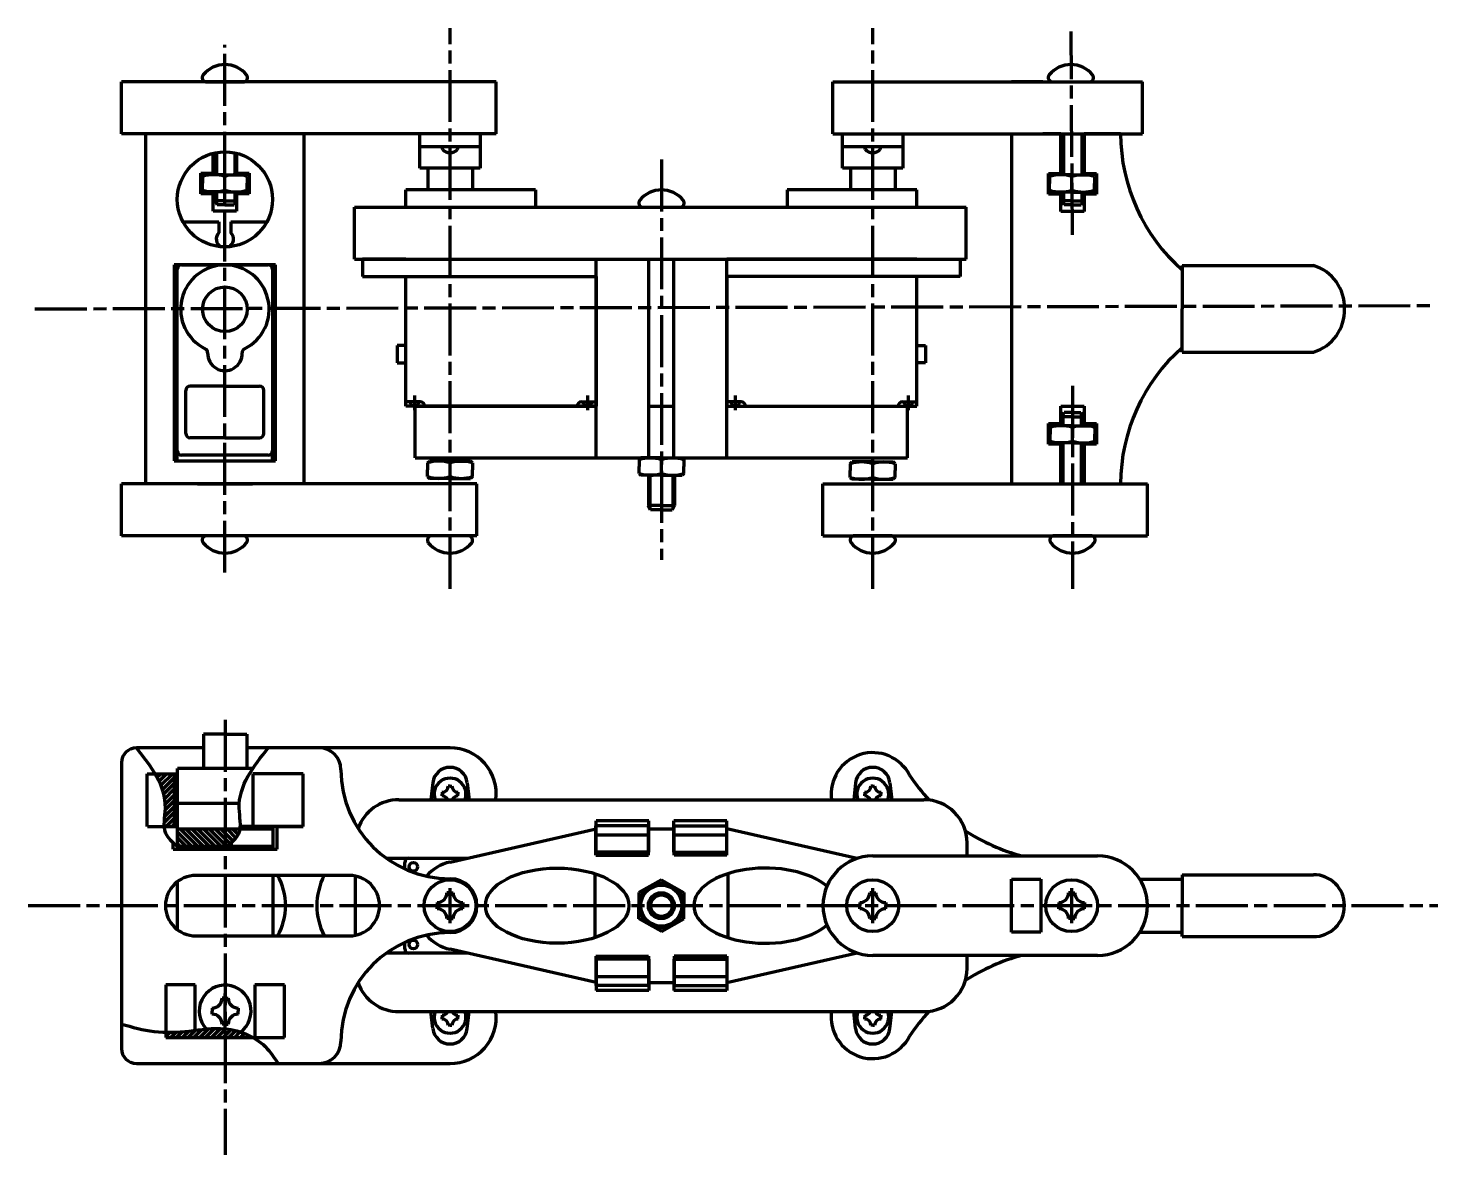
# Model space of a CAD drawing. Header units: millimetres. Extents: x 0 to 5528, y 0 to 1574.
# Drawn here: x 3466.1 to 3792, y 788.1 to 1048.7 of the extents above; entities that cross this region are included whole.
import ezdxf

# ---------------------------------------------------------------- set-up
doc = ezdxf.new("R2010")
doc.units = ezdxf.units.MM
doc.linetypes.add('AM_ISO08W050', pattern=[18, 12, -1.5, 3, -1.5])
doc.layers.get('0').update_dxf_attribs({"lineweight": 60})
for name, color, linetype, lineweight in [('0.3', 130, 'Continuous', 30), ('0.6', 255, 'Continuous', 60), ('Осевые', 10, 'AM_ISO08W050', 60)]:
    doc.layers.add(name, color=color, linetype=linetype, lineweight=lineweight)
pattern_1 = [(45, (1586.5168, 742.7841), (-0.6735192, 0.6735192), [])]

msp = doc.modelspace()

# ---------------------------------------------------------------- hatches: boundary and pattern name
at = {"layer": '0.3', "lineweight": 100}
h = msp.add_hatch(dxfattribs=at)
h.set_pattern_fill('ANSI31', color=256, scale=0.3)
h.set_pattern_definition(pattern_1)
edge = h.paths.add_edge_path()
edge.add_line((3499.848, 876.223), (3495.429, 876.223))
edge.add_spline(control_points=[(3495.429, 876.223), (3496.888, 873.764), (3498.342, 869.898), (3497.455, 865.363), (3497.537, 864.023)], knot_values=[5.7825534, 5.7825534, 5.7825534, 5.7825534, 14.199951, 18.3155571, 18.3155571, 18.3155571, 18.3155571], degree=3, periodic=0)
edge.add_line((3497.537, 864.023), (3499.848, 864.023))
edge.add_line((3499.848, 864.023), (3499.848, 876.223))
h = msp.add_hatch(dxfattribs=at)
h.set_pattern_fill('ANSI31', color=256, scale=0.3, angle=90)
h.set_pattern_definition([(135, (1586.5168, 742.7841), (-0.6735192, -0.6735192), [])])
h.paths.add_polyline_path([(3511.599, 863.415), (3500.599, 863.415), (3500.599, 859.415), (3511.599, 859.415)])
edge = h.paths.add_edge_path()
edge.add_spline(control_points=[(3512.999, 860.235), (3513.753, 860.911), (3514.66, 861.885), (3514.982, 863.08), (3515.037, 863.415)], knot_values=[1.186673, 1.186673, 1.186673, 1.186673, 4.0788454, 5.148527, 5.148527, 5.148527, 5.148527], degree=3, periodic=0)
edge.add_line((3515.037, 863.415), (3511.599, 863.415))
edge.add_line((3511.599, 863.415), (3511.599, 859.415))
edge.add_line((3511.599, 859.415), (3512.041, 859.415))
edge.add_spline(control_points=[(3512.041, 859.415), (3512.366, 859.687), (3512.69, 859.958), (3512.999, 860.235)], knot_values=[0, 0, 0, 0, 1.186673, 1.186673, 1.186673, 1.186673], degree=3, periodic=0)
h = msp.add_hatch(dxfattribs=at)
h.set_pattern_fill('ANSI31', color=256, scale=0.3)
h.set_pattern_definition(pattern_1)
edge = h.paths.add_edge_path()
edge.add_spline(control_points=[(3511.599, 817.241), (3510.144, 817.382), (3508.701, 817.317), (3507.26, 817.18)], knot_values=[19.8268838, 19.8268838, 19.8268838, 19.8268838, 24.1697093, 24.1697093, 24.1697093, 24.1697093], degree=3, periodic=0)
edge.add_spline(control_points=[(3507.26, 817.18), (3506.406, 817.098), (3505.554, 816.991), (3504.699, 816.886)], knot_values=[17.2557079, 17.2557079, 17.2557079, 17.2557079, 19.8268838, 19.8268838, 19.8268838, 19.8268838], degree=3, periodic=0)
edge.add_spline(control_points=[(3504.699, 816.886), (3504.22, 816.828), (3501.961, 816.554), (3499.681, 816.403), (3497.899, 816.437)], knot_values=[10.4660207, 10.4660207, 10.4660207, 10.4660207, 11.9090724, 17.2557079, 17.2557079, 17.2557079, 17.2557079], degree=3, periodic=0)
edge.add_line((3497.899, 816.437), (3497.899, 815.223))
edge.add_line((3497.899, 815.223), (3504.699, 815.223))
edge.add_line((3504.699, 815.223), (3511.599, 815.223))
edge.add_line((3511.599, 815.223), (3511.599, 817.241))
edge = h.paths.add_edge_path()
edge.add_spline(control_points=[(3518.028, 815.223), (3517.119, 815.737), (3516.15, 816.16), (3515.153, 816.489)], knot_values=[27.7266872, 27.7266872, 27.7266872, 27.7266872, 30.78046, 30.78046, 30.78046, 30.78046], degree=3, periodic=0)
edge.add_spline(control_points=[(3515.153, 816.489), (3513.992, 816.872), (3512.791, 817.126), (3511.599, 817.241)], knot_values=[24.1697093, 24.1697093, 24.1697093, 24.1697093, 27.7266872, 27.7266872, 27.7266872, 27.7266872], degree=3, periodic=0)
edge.add_line((3511.599, 817.241), (3511.599, 815.223))
edge.add_line((3511.599, 815.223), (3518.028, 815.223))

# ---------------------------------------------------------------- linework, layer by layer
at = {"color": 7, "linetype": 'Continuous', "lineweight": 100}
for p, q in [((3597.368, 949.296), (3597.368, 995.296)), ((3609.568, 949.296), (3609.568, 995.296)), ((3615.368, 949.296), (3615.368, 995.296)), ((3627.568, 949.296), (3627.568, 995.296)), ((3529.607, 876.223), (3518.007, 876.223)), ((3518.007, 876.223), (3518.007, 864.023)), ((3529.607, 864.023), (3529.607, 876.223)), ((3518.007, 864.023), (3515.104, 864.023)), ((3523.615, 858.823), (3523.615, 864.023)), ((3523.615, 864.023), (3529.607, 864.023)), ((3609.569, 865.323), (3597.369, 865.323)), ((3627.569, 865.323), (3615.369, 865.323)), ((3597.369, 858.123), (3597.369, 862.123)), ((3499.583, 858.823), (3523.615, 858.823)), ((3609.569, 826.123), (3597.369, 826.123)), ((3627.569, 826.123), (3615.369, 826.123))]:
    msp.add_line(p, q, dxfattribs=at)
at = {"layer": '0.3', "lineweight": 100}
for p, q in [((3705.42, 1024.296), (3705.425, 1014.814)), ((3709.667, 1024.296), (3709.667, 1014.814)), ((3509.597, 1019.941), (3509.6, 1014.814)), ((3513.842, 1019.873), (3513.842, 1014.814)), ((3509.602, 1010.814), (3509.603, 1008.165)), ((3513.842, 1010.814), (3513.842, 1008.131)), ((3705.428, 1010.814), (3705.429, 1008.165)), ((3709.667, 1010.814), (3709.667, 1008.131)), ((3705.407, 956.778), (3705.408, 959.428)), ((3709.646, 956.778), (3709.646, 959.461)), ((3705.399, 943.296), (3705.404, 952.778)), ((3709.646, 943.296), (3709.646, 952.778)), ((3609.805, 945.296), (3609.831, 937.614)), ((3615.148, 945.296), (3615.148, 937.614))]:
    msp.add_line(p, q, dxfattribs=at)
at = {"layer": '0.6', "lineweight": 100}
for p, q in [((3574.298, 1036.296), (3487.638, 1036.296)), ((3507.305, 1036.296), (3515.79, 1036.296)), ((3652.137, 1036.296), (3723.737, 1036.296)), ((3657.095, 1036.296), (3665.58, 1036.296)), ((3702.929, 1036.296), (3711.415, 1036.296)), ((3574.298, 1024.296), (3487.638, 1024.296)), ((3556.598, 1016.296), (3556.598, 1024.296)), ((3570.598, 1024.296), (3570.598, 1016.296)), ((3570.598, 1024.296), (3570.598, 1021.296)), ((3652.137, 1024.296), (3723.737, 1024.296)), ((3654.338, 1016.296), (3654.338, 1024.296)), ((3654.338, 1024.296), (3668.338, 1024.296)), ((3668.338, 1024.296), (3668.338, 1016.296)), ((3668.338, 1024.296), (3668.338, 1021.296)), ((3705.104, 1024.296), (3705.104, 1014.814)), ((3710.008, 1024.296), (3710.008, 1014.814)), ((3570.598, 1021.296), (3556.598, 1021.296)), ((3565.083, 1021.296), (3562.112, 1021.296)), ((3668.338, 1021.296), (3654.338, 1021.296)), ((3662.823, 1021.296), (3659.852, 1021.296)), ((3509.279, 1019.879), (3509.279, 1014.814)), ((3514.183, 1019.795), (3514.183, 1014.814)), ((3506.364, 1014.428), (3506.79, 1014.828)), ((3506.364, 1014.428), (3506.364, 1012.828)), ((3511.548, 1014.828), (3506.79, 1014.828)), ((3511.548, 1014.828), (3516.305, 1014.828)), ((3511.548, 1011.228), (3511.548, 1014.428)), ((3516.732, 1014.428), (3516.305, 1014.828)), ((3516.732, 1014.428), (3516.732, 1012.828)), ((3570.598, 1016.296), (3556.598, 1016.296)), ((3558.434, 1016.296), (3558.434, 1011.296)), ((3568.762, 1016.296), (3568.762, 1011.296)), ((3668.338, 1016.296), (3654.338, 1016.296)), ((3656.174, 1016.296), (3656.174, 1011.296)), ((3666.502, 1016.296), (3666.502, 1011.296)), ((3702.221, 1014.414), (3702.647, 1014.814)), ((3702.221, 1014.414), (3702.221, 1012.814)), ((3707.405, 1014.814), (3702.647, 1014.814)), ((3707.405, 1014.814), (3712.163, 1014.814)), ((3707.405, 1011.214), (3707.405, 1014.414)), ((3712.589, 1014.414), (3712.163, 1014.814)), ((3712.589, 1014.414), (3712.589, 1012.814)), ((3506.364, 1011.228), (3506.364, 1012.828)), ((3506.364, 1011.228), (3506.79, 1010.828)), ((3511.548, 1010.828), (3506.79, 1010.828)), ((3509.279, 1010.814), (3509.279, 1008.814)), ((3511.548, 1010.828), (3516.305, 1010.828)), ((3514.183, 1010.814), (3514.183, 1008.814)), ((3514.183, 1010.814), (3514.183, 1008.814)), ((3516.732, 1011.228), (3516.305, 1010.828)), ((3516.732, 1011.228), (3516.732, 1012.828)), ((3553.368, 1007.296), (3553.368, 1011.296)), ((3583.368, 1011.296), (3553.368, 1011.296)), ((3583.368, 1011.296), (3583.368, 1007.296)), ((3671.568, 1011.296), (3641.568, 1011.296)), ((3641.568, 1011.296), (3641.568, 1007.296)), ((3671.568, 1007.296), (3671.568, 1011.296)), ((3702.221, 1011.214), (3702.221, 1012.814)), ((3702.221, 1011.214), (3702.647, 1010.814)), ((3707.405, 1010.814), (3702.647, 1010.814)), ((3705.104, 1010.814), (3705.104, 1008.814)), ((3707.405, 1010.814), (3712.163, 1010.814)), ((3710.008, 1010.814), (3710.008, 1008.814)), ((3710.008, 1010.814), (3710.008, 1008.814)), ((3712.589, 1011.214), (3712.163, 1010.814)), ((3712.589, 1011.214), (3712.589, 1012.814)), ((3511.548, 1008.814), (3509.279, 1008.814)), ((3509.779, 1007.814), (3509.279, 1008.814)), ((3511.548, 1007.814), (3509.779, 1007.814)), ((3511.548, 1008.814), (3514.183, 1008.814)), ((3511.548, 1007.814), (3513.683, 1007.814)), ((3513.683, 1007.814), (3514.183, 1008.814)), ((3541.529, 1007.296), (3682.907, 1007.296)), ((3541.529, 995.296), (3541.529, 1007.296)), ((3608.247, 1007.296), (3616.732, 1007.296)), ((3609.489, 1007.296), (3615.489, 1007.296)), ((3682.907, 995.296), (3682.907, 1007.296)), ((3707.373, 1008.814), (3705.104, 1008.814)), ((3705.604, 1007.814), (3705.104, 1008.814)), ((3707.373, 1007.814), (3705.604, 1007.814)), ((3707.373, 1008.814), (3710.009, 1008.814)), ((3707.373, 1007.814), (3709.509, 1007.814)), ((3709.508, 1007.814), (3710.008, 1008.814)), ((3501.844, 1003.934), (3510.148, 1003.934)), ((3510.148, 1003.934), (3510.148, 1001.363)), ((3512.948, 1003.934), (3521.251, 1003.934)), ((3512.948, 1003.934), (3512.948, 1001.363)), ((3541.529, 995.296), (3682.907, 995.296)), ((3553.368, 995.296), (3543.368, 995.296)), ((3543.368, 995.296), (3543.368, 991.296)), ((3553.368, 995.296), (3597.368, 995.296)), ((3671.568, 995.296), (3627.568, 995.296)), ((3671.568, 995.296), (3681.568, 995.296)), ((3681.568, 995.296), (3681.568, 991.296)), ((3500.548, 993.934), (3500.548, 992.934)), ((3500.548, 950.934), (3500.548, 992.934)), ((3501.548, 993.934), (3521.548, 993.934)), ((3522.548, 993.934), (3522.548, 992.934)), ((3522.548, 992.934), (3522.548, 950.934)), ((3543.368, 991.296), (3597.368, 991.296)), ((3553.368, 961.296), (3553.368, 991.296)), ((3597.368, 991.296), (3597.368, 961.296)), ((3627.568, 991.296), (3627.568, 961.296)), ((3681.568, 991.296), (3627.568, 991.296)), ((3671.568, 961.296), (3671.568, 991.296)), ((3732.88, 993.796), (3732.88, 983.796)), ((3732.88, 993.796), (3763.251, 993.796)), ((3732.88, 973.796), (3732.88, 983.796)), ((3553.368, 975.296), (3551.368, 975.296)), ((3551.368, 975.296), (3551.368, 971.296)), ((3671.568, 975.296), (3673.568, 975.296)), ((3673.568, 975.296), (3673.568, 971.296)), ((3551.368, 971.296), (3553.368, 971.296)), ((3673.568, 971.296), (3671.568, 971.296)), ((3732.88, 973.796), (3763.251, 973.796)), ((3502.548, 954.934), (3502.548, 964.934)), ((3511.548, 965.934), (3503.548, 965.934)), ((3511.548, 965.934), (3519.548, 965.934)), ((3520.548, 954.934), (3520.548, 964.934)), ((3556.724, 962.296), (3553.368, 962.296)), ((3594.011, 962.296), (3597.368, 962.296)), ((3630.924, 962.296), (3627.568, 962.296)), ((3668.211, 962.296), (3671.568, 962.296)), ((3597.368, 961.296), (3553.368, 961.296)), ((3555.553, 949.296), (3555.553, 961.296)), ((3555.553, 961.296), (3597.368, 961.296)), ((3597.368, 949.296), (3597.368, 961.296)), ((3609.568, 961.296), (3615.368, 961.296)), ((3609.568, 949.296), (3609.568, 961.296)), ((3615.368, 949.296), (3615.368, 961.296)), ((3627.568, 961.296), (3669.382, 961.296)), ((3627.568, 949.296), (3627.568, 961.296)), ((3627.568, 961.296), (3671.568, 961.296)), ((3669.382, 949.296), (3669.382, 961.296)), ((3705.583, 959.778), (3705.083, 958.778)), ((3707.352, 958.778), (3705.083, 958.778)), ((3705.083, 956.778), (3705.083, 958.778)), ((3707.352, 959.778), (3705.583, 959.778)), ((3707.352, 959.778), (3709.488, 959.778)), ((3707.352, 958.778), (3709.988, 958.778)), ((3709.487, 959.779), (3709.987, 958.779)), ((3709.987, 956.779), (3709.987, 958.778)), ((3709.987, 956.779), (3709.987, 958.778)), ((3702.353, 956.363), (3702.78, 956.763)), ((3702.353, 956.363), (3702.353, 954.763)), ((3707.538, 956.763), (3702.78, 956.763)), ((3707.538, 956.763), (3712.295, 956.763)), ((3707.538, 953.163), (3707.538, 956.363)), ((3712.722, 956.363), (3712.295, 956.763)), ((3712.722, 956.363), (3712.722, 954.763)), ((3511.548, 953.934), (3503.548, 953.934)), ((3511.548, 953.934), (3519.548, 953.934)), ((3702.353, 953.163), (3702.353, 954.763)), ((3702.353, 953.163), (3702.78, 952.763)), ((3707.538, 952.763), (3702.78, 952.763)), ((3705.083, 943.296), (3705.083, 952.778)), ((3707.538, 952.763), (3712.295, 952.763)), ((3709.987, 943.296), (3709.987, 952.778)), ((3712.722, 953.163), (3712.295, 952.763)), ((3712.722, 953.163), (3712.722, 954.763)), ((3500.548, 948.596), (3500.548, 950.934)), ((3521.548, 949.934), (3501.548, 949.934)), ((3522.548, 948.596), (3522.548, 950.934)), ((3555.553, 949.296), (3627.568, 949.296)), ((3558.413, 948.174), (3558.84, 948.574)), ((3563.598, 948.574), (3558.84, 948.574)), ((3563.598, 948.574), (3568.355, 948.574)), ((3568.782, 948.174), (3568.355, 948.574)), ((3607.305, 948.896), (3607.731, 949.296)), ((3607.305, 948.896), (3607.305, 947.296)), ((3612.489, 949.296), (3607.731, 949.296)), ((3612.489, 949.296), (3617.247, 949.296)), ((3612.489, 945.696), (3612.489, 948.896)), ((3617.673, 948.896), (3617.247, 949.296)), ((3617.673, 948.896), (3617.673, 947.296)), ((3627.568, 949.296), (3669.382, 949.296)), ((3558.413, 948.174), (3558.413, 946.574)), ((3558.413, 944.974), (3558.413, 946.574)), ((3563.598, 944.974), (3563.598, 948.174)), ((3568.782, 948.174), (3568.782, 946.574)), ((3568.782, 944.974), (3568.782, 946.574)), ((3607.305, 945.696), (3607.305, 947.296)), ((3607.305, 945.696), (3607.731, 945.296)), ((3612.489, 945.296), (3607.731, 945.296)), ((3609.489, 945.296), (3609.489, 938.296)), ((3612.489, 945.296), (3617.247, 945.296)), ((3615.489, 945.296), (3615.489, 938.296)), ((3615.489, 945.296), (3615.489, 938.296)), ((3617.673, 945.696), (3617.247, 945.296)), ((3617.673, 945.696), (3617.673, 947.296)), ((3656.153, 947.96), (3656.58, 948.36)), ((3656.153, 947.96), (3656.153, 946.36)), ((3656.153, 944.76), (3656.153, 946.36)), ((3661.338, 948.36), (3656.58, 948.36)), ((3661.338, 948.36), (3666.095, 948.36)), ((3661.338, 944.76), (3661.338, 947.96)), ((3666.522, 947.96), (3666.095, 948.36)), ((3666.522, 947.96), (3666.522, 946.36)), ((3666.522, 944.76), (3666.522, 946.36)), ((3569.829, 943.296), (3487.638, 943.296)), ((3487.638, 931.296), (3487.638, 943.296)), ((3558.413, 944.974), (3558.84, 944.574)), ((3563.598, 944.574), (3558.84, 944.574)), ((3563.598, 944.574), (3568.355, 944.574)), ((3568.782, 944.974), (3568.355, 944.574)), ((3569.829, 931.296), (3569.829, 943.296)), ((3649.838, 943.296), (3724.838, 943.296)), ((3649.838, 931.296), (3649.838, 943.296)), ((3656.153, 944.76), (3656.58, 944.36)), ((3661.338, 944.36), (3656.58, 944.36)), ((3661.338, 944.36), (3666.095, 944.36)), ((3666.522, 944.76), (3666.095, 944.36)), ((3724.838, 931.296), (3724.838, 943.296)), ((3612.489, 938.296), (3609.489, 938.296)), ((3609.989, 937.296), (3609.489, 938.296)), ((3612.489, 937.296), (3609.989, 937.296)), ((3612.489, 938.296), (3615.489, 938.296)), ((3612.489, 937.296), (3614.989, 937.296)), ((3614.989, 937.296), (3615.489, 938.296)), ((3569.829, 931.296), (3487.638, 931.296)), ((3515.79, 931.296), (3507.305, 931.296)), ((3514.118, 931.296), (3508.175, 931.296)), ((3567.84, 931.296), (3559.355, 931.296)), ((3566.569, 931.296), (3560.626, 931.296)), ((3649.838, 931.296), (3724.838, 931.296)), ((3665.58, 931.296), (3657.095, 931.296)), ((3664.309, 931.296), (3658.366, 931.296)), ((3711.78, 931.296), (3703.295, 931.296)), ((3710.509, 931.296), (3704.566, 931.296)), ((3511.599, 885.415), (3506.599, 885.415)), ((3506.599, 885.415), (3506.599, 877.415)), ((3511.599, 885.415), (3516.599, 885.415)), ((3516.599, 885.415), (3516.599, 877.415)), ((3506.599, 882.223), (3491.074, 882.223)), ((3500.599, 858.823), (3500.599, 877.415)), ((3517.961, 877.415), (3500.599, 877.415)), ((3499.848, 876.223), (3499.848, 864.023)), ((3559.622, 874.152), (3559.199, 870.223)), ((3567.576, 874.152), (3567.999, 870.223)), ((3657.362, 874.152), (3656.939, 870.223)), ((3665.316, 874.152), (3665.739, 870.223)), ((3561.752, 871.954), (3561.752, 871.523)), ((3561.752, 871.092), (3561.752, 871.523)), ((3563.599, 873.37), (3563.168, 873.37)), ((3563.599, 873.37), (3564.03, 873.37)), ((3565.445, 871.954), (3565.445, 871.523)), ((3565.445, 871.092), (3565.445, 871.523)), ((3574.299, 871.523), (3574.299, 871.523)), ((3659.492, 871.954), (3659.492, 871.523)), ((3659.492, 871.092), (3659.492, 871.523)), ((3661.339, 873.37), (3660.908, 873.37)), ((3661.339, 873.37), (3661.77, 873.37)), ((3663.185, 871.954), (3663.185, 871.523)), ((3663.185, 871.092), (3663.185, 871.523)), ((3500.599, 869.415), (3514.878, 869.415)), ((3493.639, 864.023), (3500.599, 864.023)), ((3500.599, 858.823), (3500.599, 864.023)), ((3529.559, 864.023), (3518.007, 864.023)), ((3522.599, 864.023), (3522.599, 858.823)), ((3522.599, 864.023), (3522.599, 858.823)), ((3522.599, 863.415), (3500.599, 863.415)), ((3597.369, 862.123), (3609.569, 862.123)), ((3615.369, 862.123), (3627.569, 862.123)), ((3522.599, 859.415), (3500.599, 859.415)), ((3512.999, 860.235), (3512.999, 859.415)), ((3548.843, 856.723), (3567.592, 856.723)), ((3553.119, 854.235), (3553.119, 855.723)), ((3500.599, 840.133), (3500.599, 851.313)), ((3522.599, 852.723), (3522.599, 838.723)), ((3612.469, 851.723), (3607.285, 848.744)), ((3612.469, 851.723), (3617.653, 848.744)), ((3723.047, 851.888), (3732.882, 851.888)), ((3732.882, 852.888), (3732.882, 845.723)), ((3732.882, 852.888), (3763.252, 852.888)), ((3563.599, 848.723), (3562.899, 848.723)), ((3563.599, 848.723), (3564.299, 848.723)), ((3607.285, 848.744), (3607.285, 845.723)), ((3617.653, 848.744), (3617.653, 845.723)), ((3661.339, 848.723), (3660.639, 848.723)), ((3661.339, 848.723), (3662.039, 848.723)), ((3707.339, 848.723), (3706.639, 848.723)), ((3707.339, 848.723), (3708.039, 848.723)), ((3560.599, 846.423), (3560.599, 845.723)), ((3560.599, 845.023), (3560.599, 845.723)), ((3566.599, 846.423), (3566.599, 845.723)), ((3566.599, 845.023), (3566.599, 845.723)), ((3607.285, 842.702), (3607.285, 845.723)), ((3617.653, 842.702), (3617.653, 845.723)), ((3658.339, 846.423), (3658.339, 845.723)), ((3658.339, 845.023), (3658.339, 845.723)), ((3664.339, 846.423), (3664.339, 845.723)), ((3664.339, 845.023), (3664.339, 845.723)), ((3704.339, 846.423), (3704.339, 845.723)), ((3704.339, 845.023), (3704.339, 845.723)), ((3710.339, 846.423), (3710.339, 845.723)), ((3710.339, 845.023), (3710.339, 845.723)), ((3732.882, 838.558), (3732.882, 845.723)), ((3563.599, 842.723), (3562.899, 842.723)), ((3563.599, 842.723), (3564.299, 842.723)), ((3612.469, 839.723), (3607.285, 842.702)), ((3612.469, 839.723), (3617.653, 842.702)), ((3661.339, 842.723), (3660.639, 842.723)), ((3661.339, 842.723), (3662.039, 842.723)), ((3707.339, 842.723), (3706.639, 842.723)), ((3707.339, 842.723), (3708.039, 842.723)), ((3723.047, 839.558), (3732.882, 839.558)), ((3732.882, 838.558), (3763.252, 838.558)), ((3567.592, 834.723), (3548.843, 834.723)), ((3553.119, 835.723), (3553.119, 837.211)), ((3597.369, 829.323), (3609.569, 829.323)), ((3615.369, 829.323), (3627.569, 829.323)), ((3508.599, 822.023), (3508.599, 821.323)), ((3511.599, 824.323), (3510.899, 824.323)), ((3511.599, 824.323), (3512.299, 824.323)), ((3514.599, 822.023), (3514.599, 821.323)), ((3508.599, 820.623), (3508.599, 821.323)), ((3511.599, 818.323), (3510.899, 818.323)), ((3511.599, 818.323), (3512.299, 818.323)), ((3514.599, 820.623), (3514.599, 821.323)), ((3559.622, 817.295), (3559.199, 821.223)), ((3561.752, 820.354), (3561.752, 819.923)), ((3561.752, 819.492), (3561.752, 819.923)), ((3565.445, 820.354), (3565.445, 819.923)), ((3565.445, 819.492), (3565.445, 819.923)), ((3567.576, 817.295), (3567.999, 821.223)), ((3657.362, 817.295), (3656.939, 821.223)), ((3659.492, 820.354), (3659.492, 819.923)), ((3659.492, 819.492), (3659.492, 819.923)), ((3663.185, 820.354), (3663.185, 819.923)), ((3663.185, 819.492), (3663.185, 819.923)), ((3665.316, 817.295), (3665.739, 821.223)), ((3504.699, 815.223), (3518.028, 815.223)), ((3563.599, 818.077), (3563.168, 818.077)), ((3563.599, 818.077), (3564.03, 818.077)), ((3661.339, 818.077), (3660.908, 818.077)), ((3661.339, 818.077), (3661.77, 818.077))]:
    msp.add_line(p, q, dxfattribs=at)
at = {"layer": '0.6', "color": 7, "linetype": 'Continuous', "lineweight": 100}
for p, q in [((3487.638, 1024.296), (3487.638, 1036.296)), ((3574.298, 1024.296), (3574.298, 1036.296)), ((3652.137, 1024.296), (3652.137, 1036.296)), ((3700.638, 1036.296), (3693.438, 1036.296)), ((3723.737, 1024.296), (3723.737, 1036.296)), ((3493.19, 1024.296), (3493.19, 943.296)), ((3522.706, 1024.296), (3500.39, 1024.296)), ((3529.906, 943.296), (3529.906, 1024.296)), ((3693.438, 1024.296), (3693.438, 943.296)), ((3704.838, 1024.296), (3700.638, 1024.296)), ((3704.838, 1015.096), (3704.838, 1024.296)), ((3718.661, 1024.296), (3710.238, 1024.296)), ((3710.238, 1024.296), (3710.238, 1015.096)), ((3508.848, 1015.197), (3508.848, 1019.779)), ((3514.248, 1019.779), (3514.248, 1015.197)), ((3505.968, 1010.397), (3505.968, 1015.197)), ((3505.968, 1015.197), (3508.848, 1015.197)), ((3514.248, 1015.197), (3517.128, 1015.197)), ((3517.128, 1015.197), (3517.128, 1010.397)), ((3701.958, 1010.296), (3701.958, 1015.096)), ((3701.958, 1015.096), (3704.838, 1015.096)), ((3710.238, 1015.096), (3713.117, 1015.096)), ((3713.117, 1015.096), (3713.117, 1010.296)), ((3508.848, 1010.397), (3505.968, 1010.397)), ((3508.848, 1006.397), (3508.848, 1010.397)), ((3517.128, 1010.397), (3514.248, 1010.397)), ((3514.248, 1010.397), (3514.248, 1006.397)), ((3704.838, 1010.296), (3701.958, 1010.296)), ((3704.838, 1006.296), (3704.838, 1010.296)), ((3713.117, 1010.296), (3710.238, 1010.296)), ((3710.238, 1010.296), (3710.238, 1006.296)), ((3514.248, 1006.397), (3508.848, 1006.397)), ((3710.238, 1006.296), (3704.838, 1006.296)), ((3523.248, 993.934), (3499.848, 993.934)), ((3499.848, 993.934), (3499.848, 948.596)), ((3523.248, 948.596), (3523.248, 993.934)), ((3704.838, 957.296), (3704.838, 961.296)), ((3704.838, 961.296), (3710.238, 961.296)), ((3710.238, 961.296), (3710.238, 957.296)), ((3701.958, 952.496), (3701.958, 957.296)), ((3701.958, 957.296), (3704.838, 957.296)), ((3710.238, 957.296), (3713.117, 957.296)), ((3713.117, 957.296), (3713.117, 952.496)), ((3704.838, 952.496), (3701.958, 952.496)), ((3704.838, 943.296), (3704.838, 952.496)), ((3713.117, 952.496), (3710.238, 952.496)), ((3710.238, 952.496), (3710.238, 943.296)), ((3499.848, 948.596), (3523.248, 948.596)), ((3505.19, 943.296), (3517.906, 943.296)), ((3700.638, 943.296), (3704.838, 943.296)), ((3710.238, 943.296), (3718.661, 943.296)), ((3693.438, 931.296), (3700.638, 931.296)), ((3563.599, 882.223), (3516.599, 882.223)), ((3487.639, 878.789), (3487.639, 812.658)), ((3493.591, 864.023), (3493.591, 876.223)), ((3493.591, 876.223), (3500.599, 876.223)), ((3529.607, 876.223), (3522.599, 876.223)), ((3529.607, 864.023), (3529.607, 876.223)), ((3551.78, 870.223), (3673.158, 870.223)), ((3597.319, 857.423), (3597.319, 864.223)), ((3609.519, 864.223), (3597.319, 864.223)), ((3597.369, 858.123), (3597.369, 865.323)), ((3609.519, 857.423), (3609.519, 864.223)), ((3609.569, 858.123), (3609.569, 865.323)), ((3615.369, 858.123), (3615.369, 865.323)), ((3615.419, 857.423), (3615.419, 864.223)), ((3615.419, 864.223), (3627.569, 864.223)), ((3627.569, 858.123), (3627.569, 865.323)), ((3627.569, 857.423), (3627.569, 864.223)), ((3563.599, 855.811), (3597.369, 863.523)), ((3609.569, 863.523), (3615.369, 863.523)), ((3657.718, 856.638), (3627.569, 863.523)), ((3499.583, 858.823), (3499.583, 860.287)), ((3499.583, 858.823), (3523.615, 858.823)), ((3523.615, 858.823), (3523.615, 860.287)), ((3597.319, 857.423), (3609.519, 857.423)), ((3609.569, 858.123), (3597.369, 858.123)), ((3615.369, 858.123), (3627.569, 858.123)), ((3627.569, 857.423), (3615.419, 857.423)), ((3661.339, 857.223), (3713.339, 857.223)), ((3683.158, 857.223), (3683.158, 860.223)), ((3540.312, 852.723), (3504.812, 852.723)), ((3541.78, 838.879), (3541.78, 852.568)), ((3597.119, 853.114), (3597.119, 838.332)), ((3627.819, 853.114), (3627.819, 838.332)), ((3693.439, 851.888), (3700.239, 851.888)), ((3693.439, 839.558), (3693.439, 851.888)), ((3693.439, 851.888), (3700.239, 851.888)), ((3693.439, 839.558), (3693.439, 851.888)), ((3700.239, 851.888), (3700.239, 839.558)), ((3700.239, 851.888), (3700.239, 839.558)), ((3504.812, 838.723), (3540.312, 838.723)), ((3700.239, 839.558), (3693.439, 839.558)), ((3700.239, 839.558), (3693.439, 839.558)), ((3597.369, 827.923), (3563.599, 835.635)), ((3627.569, 827.923), (3657.718, 834.808)), ((3597.319, 834.023), (3597.319, 827.223)), ((3597.319, 834.023), (3609.519, 834.023)), ((3597.369, 833.323), (3597.369, 827.923)), ((3609.569, 833.323), (3597.369, 833.323)), ((3597.369, 833.323), (3597.369, 826.123)), ((3609.519, 834.023), (3609.519, 827.223)), ((3609.569, 833.323), (3609.569, 827.923)), ((3609.569, 833.323), (3609.569, 826.123)), ((3615.369, 833.323), (3615.369, 827.923)), ((3615.369, 833.323), (3627.569, 833.323)), ((3615.369, 833.323), (3615.369, 826.123)), ((3627.619, 834.023), (3615.419, 834.023)), ((3615.419, 834.023), (3615.419, 827.223)), ((3627.569, 833.323), (3627.569, 827.923)), ((3627.569, 833.323), (3627.569, 826.123)), ((3627.619, 834.023), (3627.619, 827.223)), ((3713.339, 834.223), (3661.339, 834.223)), ((3683.158, 831.223), (3683.158, 834.223)), ((3609.569, 827.923), (3615.369, 827.923)), ((3504.699, 827.423), (3497.899, 827.423)), ((3497.899, 827.423), (3497.899, 815.223)), ((3504.699, 827.423), (3497.899, 827.423)), ((3504.699, 816.886), (3504.699, 827.423)), ((3525.299, 827.423), (3518.499, 827.423)), ((3518.499, 827.423), (3518.499, 815.223)), ((3518.499, 827.423), (3518.499, 815.223)), ((3525.299, 827.423), (3518.499, 827.423)), ((3525.299, 815.223), (3525.299, 827.423)), ((3525.299, 815.223), (3525.299, 827.423)), ((3609.519, 827.223), (3597.319, 827.223)), ((3615.419, 827.223), (3627.619, 827.223)), ((3551.78, 821.223), (3673.158, 821.223)), ((3497.899, 815.223), (3504.699, 815.223)), ((3497.899, 815.223), (3504.699, 815.223)), ((3518.499, 815.223), (3525.299, 815.223)), ((3518.499, 815.223), (3525.299, 815.223)), ((3491.074, 809.223), (3563.599, 809.223))]:
    msp.add_line(p, q, dxfattribs=at)
msp.add_circle((3511.548, 1009.115), 11, dxfattribs=at)
at = {"layer": '0.6', "lineweight": 100}
for centre, radius in [((3511.548, 983.704), 5.164), ((3555.119, 854.723), 1), ((3563.599, 845.723), 6), ((3612.469, 845.723), 5.184), ((3661.339, 845.723), 6), ((3707.339, 845.723), 6), ((3612.469, 845.723), 4.758), ((3612.469, 845.723), 3), ((3612.469, 845.723), 2.5), ((3555.119, 836.723), 1)]:
    msp.add_circle(centre, radius, dxfattribs=at)
for centre, radius, start, end in [((3511.548, 1033.796), 6.5, 39.5212, 140.4788), ((3707.172, 1033.796), 6.5, 39.5212, 140.4788), ((3507.305, 1037.296), 1, 140.4788, 270), ((3515.79, 1037.296), 1, 270, 39.5212), ((3702.929, 1037.296), 1, 140.4788, 270), ((3711.415, 1037.296), 1, 270, 39.5212), ((3562.112, 1020.946), 0.35, 90, 219.5212), ((3563.598, 1022.172), 2.276, 219.5212, 320.4788), ((3565.083, 1020.946), 0.35, 320.4788, 90), ((3659.852, 1020.946), 0.35, 90, 219.5212), ((3661.338, 1022.172), 2.276, 219.5212, 320.4788), ((3662.823, 1020.946), 0.35, 320.4788, 90), ((3508.956, 1006.24), 8.588, 72.43358, 107.56642), ((3514.14, 1006.24), 8.588, 72.43358, 107.56642), ((3704.813, 1006.226), 8.588, 72.43358, 107.56642), ((3709.997, 1006.226), 8.588, 72.43358, 107.56642), ((3508.956, 1019.416), 8.588, 252.43358, 287.56642), ((3514.14, 1019.416), 8.588, 252.43358, 287.56642), ((3612.489, 1004.796), 6.5, 39.5212, 140.4788), ((3704.813, 1019.402), 8.588, 252.43358, 287.56642), ((3709.997, 1019.402), 8.588, 252.43358, 287.56642), ((3608.247, 1008.296), 1, 140.4788, 270), ((3616.732, 1008.296), 1, 270, 39.5212), ((3511.548, 999.934), 2, 134.427, 242.9585), ((3511.548, 999.934), 2, 297.0415, 45.573), ((3501.548, 992.934), 1, 90, 180), ((3511.548, 983.704), 10.23, 296.42138, 243.57862), ((3521.548, 992.934), 1, 0, 90), ((3760.371, 984.166), 10.051, 357.89, 73.35319), ((3760.371, 983.426), 10.051, 286.64681, 2.11), ((3506.551, 973.647), 1, 358.01693, 63.57862), ((3516.545, 973.647), 1, 116.42138, 181.98307), ((3511.548, 973.474), 4, 178.01693, 1.98307), ((3503.548, 964.934), 1, 90, 180), ((3519.548, 964.934), 1, 0, 90), ((3555.368, 962.296), 1, 180, 360), ((3556.724, 961.296), 1, 0, 90), ((3594.011, 961.296), 1, 90, 180), ((3595.368, 962.296), 1, 180, 360), ((3629.568, 962.296), 1, 180, 360), ((3630.924, 961.296), 1, 0, 90), ((3668.211, 961.296), 1, 90, 180), ((3669.568, 962.296), 1, 180, 360), ((3704.946, 948.175), 8.588, 72.43358, 107.56642), ((3710.13, 948.175), 8.588, 72.43358, 107.56642), ((3503.548, 954.934), 1, 180, 270), ((3519.548, 954.934), 1, 270, 0), ((3704.946, 961.351), 8.588, 252.43358, 287.56642), ((3710.13, 961.351), 8.588, 252.43358, 287.56642), ((3501.548, 950.934), 1, 180, 270), ((3521.548, 950.934), 1, 270, 0), ((3561.006, 939.987), 8.588, 72.43358, 107.56642), ((3566.19, 939.987), 8.588, 72.43358, 107.56642), ((3609.897, 940.708), 8.588, 72.43358, 107.56642), ((3615.081, 940.708), 8.588, 72.43358, 107.56642), ((3609.897, 953.884), 8.588, 252.43358, 287.56642), ((3615.081, 953.884), 8.588, 252.43358, 287.56642), ((3658.746, 939.772), 8.588, 72.43358, 107.56642), ((3663.93, 939.772), 8.588, 72.43358, 107.56642), ((3561.006, 953.162), 8.588, 252.43358, 287.56642), ((3566.19, 953.162), 8.588, 252.43358, 287.56642), ((3658.746, 952.948), 8.588, 252.43358, 287.56642), ((3663.93, 952.948), 8.588, 252.43358, 287.56642), ((3507.305, 930.296), 1, 90, 219.5212), ((3511.548, 933.796), 6.5, 219.5212, 320.4788), ((3515.79, 930.296), 1, 320.4788, 90), ((3559.355, 930.296), 1, 90, 219.5212), ((3563.598, 933.796), 6.5, 219.5212, 320.4788), ((3567.84, 930.296), 1, 320.4788, 90), ((3657.095, 930.296), 1, 90, 219.5212), ((3661.338, 933.796), 6.5, 219.5212, 320.4788), ((3665.58, 930.296), 1, 320.4788, 90), ((3703.295, 930.296), 1, 90, 219.5212), ((3707.538, 933.796), 6.5, 219.5212, 320.4788), ((3711.78, 930.296), 1, 320.4788, 90), ((3563.599, 873.723), 4, 6.15064, 173.84936), ((3661.339, 873.723), 4, 6.15064, 173.84936), ((3563.599, 871.523), 3.693, 339.39064, 200.60936), ((3661.339, 871.523), 3.693, 339.39064, 200.60936), ((3561.752, 873.37), 1.416, 270, 0), ((3561.752, 869.677), 1.416, 22.71211, 90), ((3565.445, 873.37), 1.416, 180, 270), ((3565.445, 869.677), 1.416, 90, 157.28789), ((3659.492, 873.37), 1.416, 270, 0), ((3659.492, 869.677), 1.416, 22.71211, 90), ((3663.185, 873.37), 1.416, 180, 270), ((3663.185, 869.677), 1.416, 90, 157.28789), ((3554.119, 855.723), 1, 90, 180), ((3763.252, 845.723), 7.165, 270, 90), ((3560.599, 848.723), 2.3, 270, 360), ((3566.599, 848.723), 2.3, 180, 270), ((3658.339, 848.723), 2.3, 270, 360), ((3664.339, 848.723), 2.3, 180, 270), ((3704.339, 848.723), 2.3, 270, 360), ((3710.339, 848.723), 2.3, 180, 270), ((3560.599, 842.723), 2.3, 0, 90), ((3566.599, 842.723), 2.3, 90, 180), ((3658.339, 842.723), 2.3, 0, 90), ((3664.339, 842.723), 2.3, 90, 180), ((3704.339, 842.723), 2.3, 0, 90), ((3710.339, 842.723), 2.3, 90, 180), ((3554.119, 835.723), 1, 180, 270), ((3511.599, 821.323), 6, 306.32477, 223.67497), ((3508.599, 824.323), 2.3, 270, 360), ((3514.599, 824.323), 2.3, 180, 270), ((3508.599, 818.323), 2.3, 0, 90), ((3514.599, 818.323), 2.3, 90, 180), ((3563.599, 819.923), 3.693, 159.39064, 20.60936), ((3561.752, 821.77), 1.416, 270, 337.28789), ((3561.752, 818.077), 1.416, 0, 90), ((3565.445, 818.077), 1.416, 90, 180), ((3565.445, 821.77), 1.416, 202.71211, 270), ((3661.339, 819.923), 3.693, 159.39064, 20.60936), ((3659.492, 821.77), 1.416, 270, 337.28789), ((3659.492, 818.077), 1.416, 0, 90), ((3663.185, 818.077), 1.416, 90, 180), ((3663.185, 821.77), 1.416, 202.71211, 270), ((3563.599, 817.723), 4, 186.15064, 353.84936), ((3661.339, 817.723), 4, 186.15064, 353.84936)]:
    msp.add_arc(centre, radius, start, end, dxfattribs=at)
at = {"layer": '0.6', "color": 7, "linetype": 'Continuous', "lineweight": 100}
for centre, radius, start, end in [((3760.661, 1024.296), 42, 180, 228.59038), ((3760.661, 943.296), 42, 131.40962, 180), ((3491.074, 878.789), 3.435, 90, 180), ((3533.33, 877.17), 5.054, 0, 90), ((3563.599, 871.523), 10.7, 353.02159, 90), ((3661.339, 871.523), 9.6, 27.18422, 187.78271), ((3563.599, 877.17), 25.215, 180, 270), ((3707.339, 900.575), 44.852, 213.36338, 222.71898), ((3551.78, 860.223), 10, 90, 160.39295), ((3673.158, 860.223), 10, 0, 90), ((3707.339, 900.575), 44.852, 236.74773, 255.1403), ((3661.339, 845.723), 11.5, 90, 270), ((3713.339, 845.723), 11.5, 270, 90), ((3565.903, 845.723), 10.348, 102.86355, 138.68747), ((3504.812, 845.723), 7, 90, 270), ((3511.599, 845.723), 14, 330, 30), ((3547.899, 845.723), 15.1, 152.38189, 207.61811), ((3540.312, 845.723), 7, 270, 90), ((3563.599, 845.723), 6.231, 270, 90), ((3563.599, 814.277), 25.215, 90, 180), ((3565.903, 845.723), 10.348, 221.31253, 257.13645), ((3673.158, 831.223), 10, 270, 0), ((3707.339, 790.871), 44.852, 104.8597, 123.25227), ((3551.78, 831.223), 10, 199.60705, 270), ((3563.599, 819.923), 10.7, 270, 6.97841), ((3661.339, 819.923), 9.6, 172.21729, 332.81578), ((3707.339, 790.871), 44.852, 137.28102, 146.63662), ((3491.074, 812.658), 3.435, 180, 270), ((3533.33, 814.277), 5.054, 270, 0)]:
    msp.add_arc(centre, radius, start, end, dxfattribs=at)
msp.add_ellipse((3588.378, 845.723), major_axis=(-16.604, 0), ratio=0.5235432, dxfattribs=at)
msp.add_ellipse((3636.561, 845.723), major_axis=(16.604, 0), ratio=0.5235432, start_param=0.5450326, end_param=5.7381527, dxfattribs=at)
at = {"layer": '0.6', "lineweight": 100}
for points in [[(3500.599, 859.415), (3497.875, 862.451), (3497.785, 868.269), (3491.074, 882.223)], [(3512.041, 859.415), (3514.765, 862.451), (3514.855, 868.269), (3521.566, 882.223)], [(3487.639, 818.335), (3495.162, 816.622), (3503.259, 816.717), (3511.599, 817.241), (3521.357, 812.624), (3523.833, 809.223)]]:
    msp.add_spline(points, degree=3, dxfattribs=at)
at = {"layer": 'Осевые', "lineweight": 100}
for p, q in [((3563.598, 919.02), (3563.598, 1048.717)), ((3661.338, 919.02), (3661.338, 1048.717)), ((3707.538, 1000.931), (3707.207, 1047.926)), ((3511.548, 922.769), (3511.548, 1044.832)), ((3612.489, 1018.303), (3612.489, 925.741)), ((3467.638, 983.796), (3790.416, 984.536)), ((3707.538, 965.977), (3707.538, 918.981)), ((3555.368, 963.752), (3555.368, 960.36)), ((3595.368, 963.752), (3595.368, 960.36)), ((3629.568, 963.752), (3629.568, 960.36)), ((3669.568, 963.752), (3669.568, 960.36)), ((3661.338, 945.296), (3661.338, 949.296)), ((3511.599, 888.684), (3511.599, 788.082)), ((3563.599, 841.641), (3563.599, 849.805)), ((3661.339, 841.641), (3661.339, 849.805)), ((3707.339, 841.641), (3707.339, 849.805)), ((3466.065, 845.723), (3791.997, 845.723)), ((3511.599, 817.241), (3511.599, 825.405))]:
    msp.add_line(p, q, dxfattribs=at)

doc.saveas('drawing.dxf')
